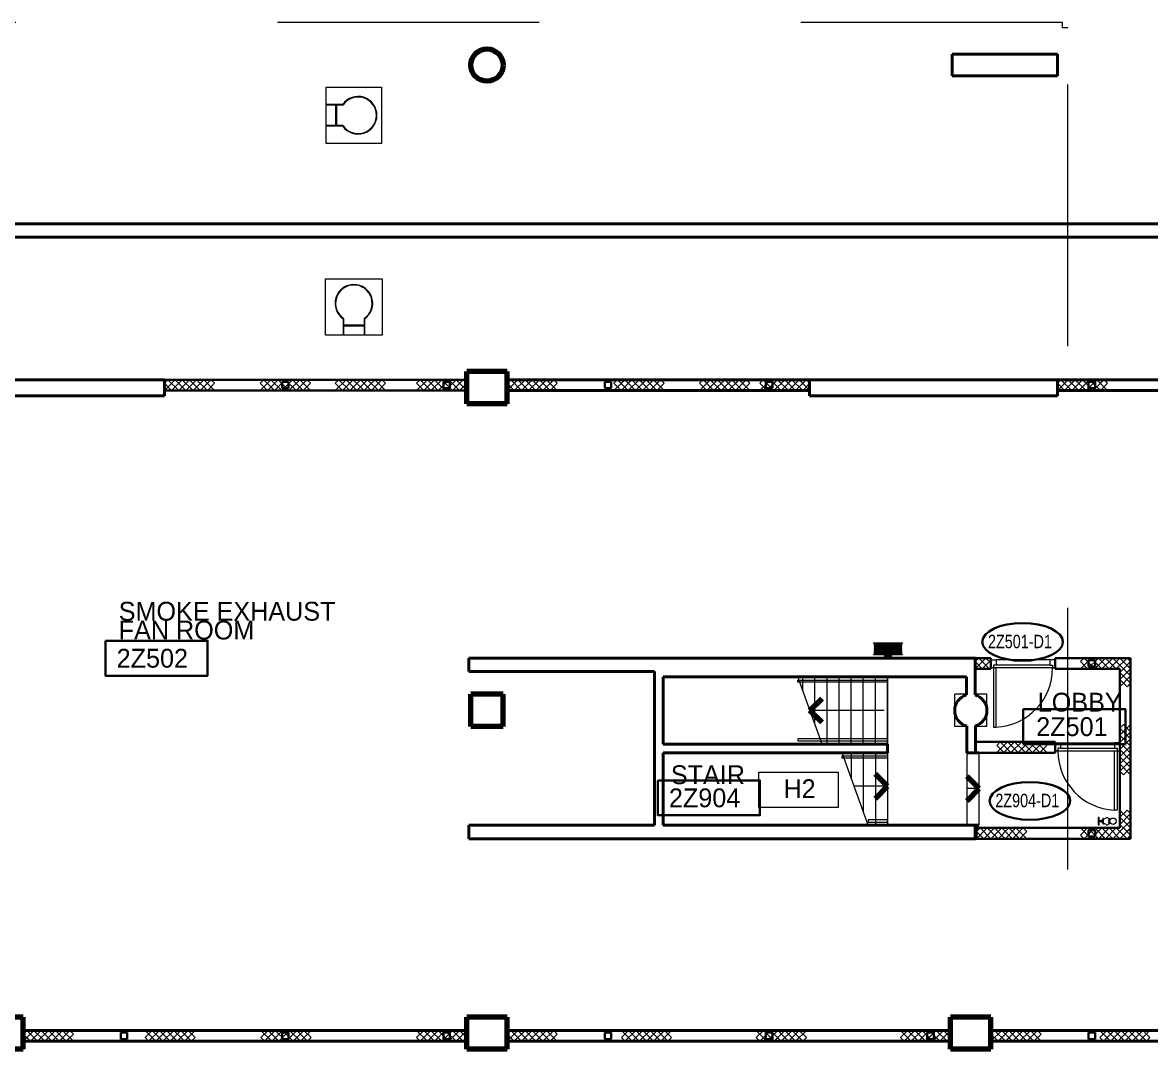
# Model space of a CAD drawing. Header units: metres. Extents: x 1807 to 3745, y 842 to 1968.
# Drawn here: x 3231.36 to 3252.34, y 1415.36 to 1434.79 of the extents above; entities that cross this region are included whole.
import ezdxf
from ezdxf.enums import TextEntityAlignment as Align

# ---------------------------------------------------------------- set-up
doc = ezdxf.new("R2010")
doc.units = ezdxf.units.M
doc.header["$MEASUREMENT"] = 0
doc.linetypes.add('DGN1', pattern=[7.299439, 0, -7.299439])
doc.linetypes.add('DGN2', pattern=[9.732586, 4.866293, -4.866293])
doc.layers.get('0').update_dxf_attribs({"lineweight": 0})
for name, color, linetype, lineweight in [('Level 1', 7, 'Continuous', 0), ('Level 31', 7, 'Continuous', 0), ('Level 33', 7, 'Continuous', 0), ('Primary Door', 7, 'Continuous', 0), ('TRIRIGA DOOR BOX', 7, 'Continuous', 0)]:
    doc.layers.add(name, color=color, linetype=linetype, lineweight=lineweight)
doc.styles.add('Style-CHAR_FAST_FONT', font='CHAR_FAST_FONT.shx', dxfattribs={"height": 0.2})

# ---------------------------------------------------------------- blocks, each defined once
blk = doc.blocks.new('AnonymusCell_148')
at = {"layer": 'Primary Door', "color": 7, "linetype": 'Continuous', "lineweight": 30}
blk.add_ellipse((0, 0), major_axis=(0.75, 0), ratio=0.466667, dxfattribs=at)
at = {"layer": 'Primary Door', "color": 7, "linetype": 'Continuous', "lineweight": 30, "style": 'Style-CHAR_FAST_FONT', "width": 0.799986}
blk.add_text('2Z501-D1', height=0.25, dxfattribs=at).set_placement((-0.643, 0.133), align=Align.TOP_LEFT)
blk = doc.blocks.new('AnonymusCell_150')
at = {"layer": 'Primary Door', "color": 7, "linetype": 'Continuous', "lineweight": 30}
blk.add_ellipse((0, 0), major_axis=(0.75, 0), ratio=0.466667, dxfattribs=at)
at = {"layer": 'Primary Door', "color": 7, "linetype": 'Continuous', "lineweight": 30, "style": 'Style-CHAR_FAST_FONT', "width": 0.799986}
blk.add_text('2Z904-D1', height=0.25, dxfattribs=at).set_placement((-0.643, 0.133), align=Align.TOP_LEFT)
blk = doc.blocks.new('RFNUM4_26')
at = {"layer": 'Level 33', "color": 7, "linetype": 'Continuous', "lineweight": 13, "extrusion": (0, 0, -1)}
blk.add_lwpolyline([(0.00305, -0.00207), (-0.0068, -0.00207), (-0.0068, 0.00235), (0.00305, 0.00235)], close=True, dxfattribs=at)
at = {"layer": 'Level 33', "color": 7, "linetype": 'Continuous', "lineweight": 13, "extrusion": (0, 0, -1), "style": 'Style-CHAR_FAST_FONT'}
blk.add_text('H2', height=0.002333, rotation=180, dxfattribs=at).set_placement((-0.00002, 0), align=Align.MIDDLE_LEFT)

msp = doc.modelspace()

# ---------------------------------------------------------------- linework, layer by layer
at = {"layer": 'Level 1', "color": 7, "linetype": 'DGN2', "lineweight": 0}
for p, q in [((3250.705, 1434.79), (3094.195, 1434.79)), ((3250.705, 1434.69), (3250.705, 1434.79)), ((3250.805, 1434.69), (3250.705, 1434.69)), ((3250.805, 1409.31), (3250.805, 1434.69)), ((3237.009, 1432.541), (3237.009, 1433.591)), ((3237.009, 1433.591), (3238.041, 1433.591)), ((3238.041, 1433.591), (3238.041, 1432.541)), ((3238.041, 1432.541), (3237.009, 1432.541)), ((3237, 1430.025), (3238.05, 1430.025)), ((3237, 1428.975), (3237, 1430.025)), ((3238.05, 1430.025), (3238.05, 1428.975)), ((3238.05, 1428.975), (3237, 1428.975)), ((3248.7, 1421.7), (3248.7, 1422.3)), ((3248.92, 1422.3), (3248.7, 1422.3)), ((3249.3, 1422.3), (3249.08, 1422.3)), ((3249.3, 1421.7), (3249.3, 1422.3)), ((3248.92, 1421.7), (3248.7, 1421.7)), ((3249.3, 1421.7), (3249.08, 1421.7))]:
    msp.add_line(p, q, dxfattribs=at)
at = {"layer": 'Level 1', "color": 7, "linetype": 'Continuous', "lineweight": 40}
for p, q in [((3248.65, 1434.2), (3248.65, 1433.8)), ((3250.61, 1434.2), (3248.65, 1434.2)), ((3250.61, 1433.8), (3250.61, 1434.2)), ((3250.61, 1433.8), (3248.65, 1433.8)), ((3242.5, 1431.05), (3122.5, 1431.05)), ((3254.838, 1431.05), (3168.65, 1431.05)), ((3255.012, 1430.8), (3122.5, 1430.8)), ((3234, 1428.15), (3229.39, 1428.15)), ((3234, 1427.85), (3234, 1428.15)), ((3240.375, 1427.95), (3240.375, 1428.15)), ((3240.375, 1428.15), (3246, 1428.15)), ((3246, 1427.85), (3246, 1428.15)), ((3246, 1428.15), (3250.61, 1428.15)), ((3246, 1427.95), (3246, 1428.15)), ((3250.61, 1427.85), (3250.61, 1428.15)), ((3250.61, 1428.15), (3250.61, 1427.95)), ((3257.61, 1428.15), (3250.61, 1428.15)), ((3229.39, 1427.85), (3234, 1427.85)), ((3240.375, 1427.95), (3246, 1427.95)), ((3250.61, 1427.85), (3246, 1427.85)), ((3257.61, 1427.95), (3250.61, 1427.95)), ((3243.115, 1422.975), (3239.662, 1422.975)), ((3239.662, 1422.975), (3239.662, 1422.725)), ((3243.115, 1422.975), (3249.085, 1422.975)), ((3249.08, 1422.289), (3249.08, 1422.975)), ((3239.662, 1422.725), (3243.115, 1422.725)), ((3243.115, 1419.865), (3243.115, 1422.725)), ((3243.275, 1421.375), (3243.275, 1422.625)), ((3243.275, 1422.625), (3248.92, 1422.625)), ((3248.92, 1422.289), (3248.92, 1422.625)), ((3248.925, 1421.215), (3248.925, 1421.711)), ((3249.085, 1421.215), (3249.085, 1421.711)), ((3243.275, 1421.375), (3247.45, 1421.375)), ((3247.45, 1421.215), (3247.45, 1421.375)), ((3243.275, 1419.865), (3243.275, 1421.215)), ((3247.45, 1421.215), (3243.275, 1421.215)), ((3248.925, 1421.215), (3249.15, 1421.215)), ((3243.115, 1419.865), (3239.662, 1419.865)), ((3239.662, 1419.865), (3239.662, 1419.615)), ((3243.275, 1419.865), (3249.15, 1419.865)), ((3239.662, 1419.615), (3243.115, 1419.615)), ((3243.115, 1419.615), (3249.085, 1419.615)), ((3231.375, 1415.85), (3231.375, 1416.05)), ((3231.375, 1416.05), (3239.625, 1416.05)), ((3239.625, 1415.85), (3239.625, 1416.05)), ((3240.375, 1415.85), (3240.375, 1416.05)), ((3240.375, 1416.05), (3248.625, 1416.05)), ((3248.625, 1415.85), (3248.625, 1416.05)), ((3249.375, 1415.85), (3249.375, 1416.05)), ((3249.375, 1416.05), (3257.61, 1416.05)), ((3231.375, 1415.85), (3239.625, 1415.85)), ((3240.375, 1415.85), (3248.625, 1415.85)), ((3249.375, 1415.85), (3257.61, 1415.85))]:
    msp.add_line(p, q, dxfattribs=at)
at = {"layer": 'Level 1', "color": 7, "linetype": 'Continuous', "lineweight": 0}
for p, q in [((3237.317, 1433.266), (3237.009, 1433.266)), ((3237.009, 1433.256), (3237.009, 1433.266)), ((3237.322, 1433.256), (3237.009, 1433.256)), ((3237.209, 1433.266), (3237.179, 1433.266)), ((3237.179, 1433.266), (3237.179, 1433.256)), ((3237.179, 1433.256), (3237.209, 1433.256)), ((3237.184, 1433.256), (3237.184, 1432.876)), ((3237.204, 1433.256), (3237.204, 1432.876)), ((3237.209, 1433.256), (3237.209, 1433.266)), ((3237.322, 1432.876), (3237.009, 1432.876)), ((3237.009, 1432.866), (3237.009, 1432.876)), ((3237.317, 1432.866), (3237.009, 1432.866)), ((3237.179, 1432.866), (3237.179, 1432.876)), ((3237.179, 1432.876), (3237.209, 1432.876)), ((3237.209, 1432.866), (3237.179, 1432.866)), ((3237.209, 1432.876), (3237.209, 1432.866)), ((3237.325, 1429.283), (3237.325, 1428.975)), ((3237.335, 1429.288), (3237.335, 1428.975)), ((3237.715, 1429.288), (3237.715, 1428.975)), ((3237.725, 1429.283), (3237.725, 1428.975)), ((3237.335, 1429.175), (3237.325, 1429.175)), ((3237.325, 1429.175), (3237.325, 1429.145)), ((3237.325, 1429.145), (3237.335, 1429.145)), ((3237.335, 1429.145), (3237.335, 1429.175)), ((3237.335, 1429.17), (3237.715, 1429.17)), ((3237.335, 1429.15), (3237.715, 1429.15)), ((3237.715, 1429.175), (3237.725, 1429.175)), ((3237.715, 1429.145), (3237.715, 1429.175)), ((3237.725, 1429.145), (3237.715, 1429.145)), ((3237.725, 1429.175), (3237.725, 1429.145)), ((3237.335, 1428.975), (3237.325, 1428.975)), ((3237.725, 1428.975), (3237.715, 1428.975)), ((3222.375, 1428.15), (3239.625, 1428.15)), ((3234, 1427.95), (3234.2, 1428.15)), ((3234.067, 1428.15), (3234, 1428.083)), ((3234, 1428.083), (3234.133, 1427.95)), ((3234.267, 1427.95), (3234.067, 1428.15)), ((3234.133, 1427.95), (3234.333, 1428.15)), ((3234.2, 1428.15), (3234.4, 1427.95)), ((3234.467, 1428.15), (3234.267, 1427.95)), ((3234.333, 1428.15), (3234.533, 1427.95)), ((3234.4, 1427.95), (3234.6, 1428.15)), ((3234.667, 1427.95), (3234.467, 1428.15)), ((3234.533, 1427.95), (3234.733, 1428.15)), ((3234.6, 1428.15), (3234.8, 1427.95)), ((3234.867, 1428.15), (3234.667, 1427.95)), ((3234.733, 1428.15), (3234.933, 1427.95)), ((3234.8, 1427.95), (3234.933, 1428.083)), ((3234.933, 1428.083), (3234.867, 1428.15)), ((3235.783, 1427.95), (3235.983, 1428.15)), ((3235.85, 1428.15), (3235.783, 1428.083)), ((3235.783, 1428.083), (3235.917, 1427.95)), ((3236.05, 1427.95), (3235.85, 1428.15)), ((3235.917, 1427.95), (3236.117, 1428.15)), ((3235.983, 1428.15), (3236.183, 1427.95)), ((3236.25, 1428.15), (3236.05, 1427.95)), ((3236.117, 1428.15), (3236.317, 1427.95)), ((3236.183, 1427.95), (3236.383, 1428.15)), ((3236.45, 1427.95), (3236.25, 1428.15)), ((3236.317, 1427.95), (3236.517, 1428.15)), ((3236.383, 1428.15), (3236.583, 1427.95)), ((3236.65, 1428.15), (3236.45, 1427.95)), ((3236.517, 1428.15), (3236.717, 1427.95)), ((3236.583, 1427.95), (3236.717, 1428.083)), ((3236.717, 1428.083), (3236.65, 1428.15)), ((3237.18, 1427.95), (3237.38, 1428.15)), ((3237.247, 1428.15), (3237.18, 1428.083)), ((3237.18, 1428.083), (3237.314, 1427.95)), ((3237.447, 1427.95), (3237.247, 1428.15)), ((3237.314, 1427.95), (3237.514, 1428.15)), ((3237.38, 1428.15), (3237.58, 1427.95)), ((3237.647, 1428.15), (3237.447, 1427.95)), ((3237.514, 1428.15), (3237.714, 1427.95)), ((3237.58, 1427.95), (3237.78, 1428.15)), ((3237.847, 1427.95), (3237.647, 1428.15)), ((3237.714, 1427.95), (3237.914, 1428.15)), ((3237.78, 1428.15), (3237.98, 1427.95)), ((3238.047, 1428.15), (3237.847, 1427.95)), ((3237.914, 1428.15), (3238.114, 1427.95)), ((3237.98, 1427.95), (3238.114, 1428.083)), ((3238.114, 1428.083), (3238.047, 1428.15)), ((3238.692, 1427.95), (3238.892, 1428.15)), ((3238.758, 1428.15), (3238.692, 1428.083)), ((3238.692, 1428.083), (3238.825, 1427.95)), ((3238.958, 1427.95), (3238.758, 1428.15)), ((3238.825, 1427.95), (3239.025, 1428.15)), ((3238.892, 1428.15), (3239.092, 1427.95)), ((3239.158, 1428.15), (3238.958, 1427.95)), ((3239.025, 1428.15), (3239.225, 1427.95)), ((3239.092, 1427.95), (3239.292, 1428.15)), ((3239.358, 1427.95), (3239.158, 1428.15)), ((3239.225, 1427.95), (3239.425, 1428.15)), ((3239.292, 1428.15), (3239.492, 1427.95)), ((3239.558, 1428.15), (3239.358, 1427.95)), ((3239.425, 1428.15), (3239.625, 1427.95)), ((3239.492, 1427.95), (3239.625, 1428.083)), ((3239.625, 1428.083), (3239.558, 1428.15)), ((3240.375, 1428.15), (3257.61, 1428.15)), ((3240.375, 1427.95), (3240.575, 1428.15)), ((3240.442, 1428.15), (3240.375, 1428.083)), ((3240.375, 1428.083), (3240.508, 1427.95)), ((3240.642, 1427.95), (3240.442, 1428.15)), ((3240.508, 1427.95), (3240.708, 1428.15)), ((3240.575, 1428.15), (3240.775, 1427.95)), ((3240.842, 1428.15), (3240.642, 1427.95)), ((3240.708, 1428.15), (3240.908, 1427.95)), ((3240.775, 1427.95), (3240.975, 1428.15)), ((3241.042, 1427.95), (3240.842, 1428.15)), ((3240.908, 1427.95), (3241.108, 1428.15)), ((3240.975, 1428.15), (3241.175, 1427.95)), ((3241.242, 1428.15), (3241.042, 1427.95)), ((3241.108, 1428.15), (3241.308, 1427.95)), ((3241.175, 1427.95), (3241.308, 1428.083)), ((3241.308, 1428.083), (3241.242, 1428.15)), ((3242.363, 1427.95), (3242.563, 1428.15)), ((3242.429, 1428.15), (3242.363, 1428.083)), ((3242.363, 1428.083), (3242.496, 1427.95)), ((3242.629, 1427.95), (3242.429, 1428.15)), ((3242.496, 1427.95), (3242.696, 1428.15)), ((3242.563, 1428.15), (3242.763, 1427.95)), ((3242.829, 1428.15), (3242.629, 1427.95)), ((3242.696, 1428.15), (3242.896, 1427.95)), ((3242.763, 1427.95), (3242.963, 1428.15)), ((3243.029, 1427.95), (3242.829, 1428.15)), ((3242.896, 1427.95), (3243.096, 1428.15)), ((3242.963, 1428.15), (3243.163, 1427.95)), ((3243.229, 1428.15), (3243.029, 1427.95)), ((3243.096, 1428.15), (3243.296, 1427.95)), ((3243.163, 1427.95), (3243.296, 1428.083)), ((3243.296, 1428.083), (3243.229, 1428.15)), ((3243.955, 1427.95), (3244.155, 1428.15)), ((3244.022, 1428.15), (3243.955, 1428.083)), ((3243.955, 1428.083), (3244.089, 1427.95)), ((3244.222, 1427.95), (3244.022, 1428.15)), ((3244.089, 1427.95), (3244.289, 1428.15)), ((3244.155, 1428.15), (3244.355, 1427.95)), ((3244.422, 1428.15), (3244.222, 1427.95)), ((3244.289, 1428.15), (3244.489, 1427.95)), ((3244.355, 1427.95), (3244.555, 1428.15)), ((3244.622, 1427.95), (3244.422, 1428.15)), ((3244.489, 1427.95), (3244.689, 1428.15)), ((3244.555, 1428.15), (3244.755, 1427.95)), ((3244.822, 1428.15), (3244.622, 1427.95)), ((3244.689, 1428.15), (3244.889, 1427.95)), ((3244.755, 1427.95), (3244.889, 1428.083)), ((3244.889, 1428.083), (3244.822, 1428.15)), ((3245.073, 1427.95), (3245.273, 1428.15)), ((3245.139, 1428.15), (3245.073, 1428.083)), ((3245.073, 1428.083), (3245.206, 1427.95)), ((3245.339, 1427.95), (3245.139, 1428.15)), ((3245.206, 1427.95), (3245.406, 1428.15)), ((3245.273, 1428.15), (3245.473, 1427.95)), ((3245.539, 1428.15), (3245.339, 1427.95)), ((3245.406, 1428.15), (3245.606, 1427.95)), ((3245.473, 1427.95), (3245.673, 1428.15)), ((3245.739, 1427.95), (3245.539, 1428.15)), ((3245.606, 1427.95), (3245.806, 1428.15)), ((3245.673, 1428.15), (3245.873, 1427.95)), ((3245.939, 1428.15), (3245.739, 1427.95)), ((3245.806, 1428.15), (3246.006, 1427.95)), ((3245.873, 1427.95), (3246.006, 1428.083)), ((3246.006, 1428.083), (3245.939, 1428.15)), ((3250.61, 1427.95), (3250.81, 1428.15)), ((3250.677, 1428.15), (3250.61, 1428.083)), ((3250.61, 1428.083), (3250.743, 1427.95)), ((3250.877, 1427.95), (3250.677, 1428.15)), ((3250.743, 1427.95), (3250.943, 1428.15)), ((3250.81, 1428.15), (3251.01, 1427.95)), ((3251.077, 1428.15), (3250.877, 1427.95)), ((3250.943, 1428.15), (3251.143, 1427.95)), ((3251.01, 1427.95), (3251.21, 1428.15)), ((3251.277, 1427.95), (3251.077, 1428.15)), ((3251.143, 1427.95), (3251.343, 1428.15)), ((3251.21, 1428.15), (3251.41, 1427.95)), ((3251.477, 1428.15), (3251.277, 1427.95)), ((3251.343, 1428.15), (3251.543, 1427.95)), ((3251.41, 1427.95), (3251.543, 1428.083)), ((3251.543, 1428.083), (3251.477, 1428.15)), ((3247.214, 1423.238), (3247.704, 1423.238)), ((3247.214, 1423.22), (3247.704, 1423.22)), ((3247.214, 1423.201), (3247.704, 1423.201)), ((3247.214, 1423.183), (3247.704, 1423.183)), ((3247.214, 1423.164), (3247.704, 1423.164)), ((3247.214, 1423.146), (3247.704, 1423.146)), ((3247.214, 1423.109), (3247.704, 1423.109)), ((3247.214, 1423.09), (3247.704, 1423.09)), ((3247.214, 1423.072), (3247.704, 1423.072)), ((3247.214, 1423.053), (3247.704, 1423.053)), ((3247.217, 1423.127), (3247.704, 1423.127)), ((3247.217, 1423.127), (3247.704, 1423.127)), ((3249.08, 1422.908), (3249.147, 1422.975)), ((3249.28, 1422.975), (3249.08, 1422.775)), ((3249.147, 1422.975), (3249.347, 1422.775)), ((3249.37, 1422.885), (3249.28, 1422.975)), ((3251.039, 1422.908), (3251.106, 1422.975)), ((3251.239, 1422.975), (3251.039, 1422.775)), ((3251.106, 1422.975), (3251.306, 1422.775)), ((3251.372, 1422.975), (3251.172, 1422.775)), ((3251.439, 1422.775), (3251.239, 1422.975)), ((3251.306, 1422.775), (3251.506, 1422.975)), ((3251.572, 1422.775), (3251.372, 1422.975)), ((3251.639, 1422.975), (3251.439, 1422.775)), ((3251.506, 1422.975), (3251.706, 1422.775)), ((3251.772, 1422.975), (3251.572, 1422.775)), ((3251.839, 1422.775), (3251.639, 1422.975)), ((3251.706, 1422.775), (3251.906, 1422.975)), ((3251.972, 1422.775), (3251.772, 1422.975)), ((3251.906, 1422.975), (3251.972, 1422.908)), ((3249.213, 1422.775), (3249.08, 1422.908)), ((3249.37, 1422.932), (3249.213, 1422.775)), ((3249.37, 1422.79), (3249.37, 1422.94)), ((3249.37, 1422.94), (3249.47, 1422.94)), ((3249.37, 1422.79), (3249.37, 1422.94)), ((3249.37, 1422.94), (3249.47, 1422.94)), ((3249.42, 1422.79), (3249.37, 1422.79)), ((3249.42, 1422.79), (3249.37, 1422.79)), ((3249.47, 1422.84), (3249.42, 1422.84)), ((3249.42, 1422.84), (3249.42, 1422.79)), ((3249.47, 1422.84), (3249.42, 1422.84)), ((3249.42, 1422.84), (3249.42, 1422.79)), ((3250.57, 1422.79), (3249.42, 1422.79)), ((3249.42, 1422.79), (3249.42, 1421.69)), ((3249.47, 1422.79), (3249.42, 1422.79)), ((3250.47, 1422.94), (3249.47, 1422.94)), ((3249.47, 1422.94), (3249.47, 1422.84)), ((3249.47, 1422.94), (3249.47, 1422.84)), ((3250.47, 1422.84), (3249.47, 1422.84)), ((3249.47, 1421.69), (3249.47, 1422.79)), ((3250.57, 1422.94), (3250.47, 1422.94)), ((3250.47, 1422.94), (3250.47, 1422.84)), ((3250.57, 1422.94), (3250.47, 1422.94)), ((3250.47, 1422.94), (3250.47, 1422.84)), ((3250.47, 1422.84), (3250.52, 1422.84)), ((3250.47, 1422.84), (3250.52, 1422.84)), ((3250.52, 1422.84), (3250.52, 1422.79)), ((3250.52, 1422.84), (3250.52, 1422.79)), ((3250.52, 1422.79), (3250.57, 1422.79)), ((3250.52, 1422.79), (3250.57, 1422.79)), ((3250.57, 1422.79), (3250.57, 1422.94)), ((3250.57, 1422.79), (3250.57, 1422.94)), ((3251.172, 1422.775), (3251.039, 1422.908)), ((3251.772, 1422.708), (3251.906, 1422.842)), ((3251.972, 1422.642), (3251.772, 1422.842)), ((3251.972, 1422.775), (3251.772, 1422.575)), ((3251.972, 1422.908), (3251.839, 1422.775)), ((3251.906, 1422.842), (3251.972, 1422.775)), ((3246.232, 1421.375), (3245.782, 1422.625)), ((3245.782, 1422.525), (3245.782, 1422.565)), ((3245.782, 1422.565), (3247.45, 1422.565)), ((3245.875, 1422.368), (3245.875, 1422.625)), ((3246.1, 1421.743), (3246.1, 1422.625)), ((3246.325, 1421.375), (3246.325, 1422.625)), ((3246.55, 1421.375), (3246.55, 1422.625)), ((3246.775, 1421.375), (3246.775, 1422.625)), ((3247, 1421.375), (3247, 1422.625)), ((3247.225, 1421.375), (3247.225, 1422.625)), ((3247.45, 1421.375), (3247.45, 1422.625)), ((3247.45, 1422.565), (3247.45, 1422.525)), ((3251.972, 1422.508), (3251.772, 1422.708)), ((3251.772, 1422.442), (3251.972, 1422.642)), ((3251.772, 1422.575), (3251.906, 1422.442)), ((3247.45, 1422.525), (3245.782, 1422.525)), ((3251.906, 1422.442), (3251.972, 1422.508)), ((3247.388, 1422), (3246.007, 1422)), ((3251.97, 1421.739), (3251.77, 1421.539)), ((3251.77, 1421.672), (3251.837, 1421.739)), ((3251.837, 1421.739), (3251.97, 1421.605)), ((3249.42, 1421.69), (3249.47, 1421.69)), ((3251.97, 1421.472), (3251.77, 1421.672)), ((3251.97, 1421.605), (3251.77, 1421.405)), ((3251.77, 1421.539), (3251.97, 1421.339)), ((3247.45, 1421.475), (3245.782, 1421.475)), ((3245.782, 1421.475), (3245.782, 1421.435)), ((3245.782, 1421.435), (3247.45, 1421.435)), ((3247.45, 1421.435), (3247.45, 1421.475)), ((3247.45, 1421.215), (3247.45, 1421.375)), ((3249.481, 1421.349), (3249.547, 1421.416)), ((3249.681, 1421.416), (3249.481, 1421.216)), ((3249.614, 1421.216), (3249.481, 1421.349)), ((3249.547, 1421.416), (3249.747, 1421.216)), ((3249.814, 1421.416), (3249.614, 1421.216)), ((3249.881, 1421.216), (3249.681, 1421.416)), ((3249.747, 1421.216), (3249.947, 1421.416)), ((3250.014, 1421.216), (3249.814, 1421.416)), ((3250.081, 1421.416), (3249.881, 1421.216)), ((3249.947, 1421.416), (3250.147, 1421.216)), ((3250.214, 1421.416), (3250.014, 1421.216)), ((3250.281, 1421.216), (3250.081, 1421.416)), ((3250.147, 1421.216), (3250.347, 1421.416)), ((3250.414, 1421.216), (3250.214, 1421.416)), ((3250.414, 1421.349), (3250.281, 1421.216)), ((3250.347, 1421.416), (3250.414, 1421.349)), ((3250.57, 1421.247), (3250.57, 1421.397)), ((3250.57, 1421.397), (3250.67, 1421.397)), ((3250.57, 1421.397), (3250.67, 1421.397)), ((3250.57, 1421.247), (3250.57, 1421.397)), ((3250.67, 1421.297), (3250.62, 1421.297)), ((3250.62, 1421.297), (3250.62, 1421.247)), ((3250.67, 1421.297), (3250.62, 1421.297)), ((3250.62, 1421.297), (3250.62, 1421.247)), ((3250.67, 1421.397), (3251.67, 1421.397)), ((3250.67, 1421.397), (3250.67, 1421.297)), ((3250.67, 1421.397), (3250.67, 1421.297)), ((3250.67, 1421.297), (3251.67, 1421.297)), ((3251.77, 1421.397), (3251.67, 1421.397)), ((3251.67, 1421.397), (3251.67, 1421.297)), ((3251.67, 1421.397), (3251.67, 1421.297)), ((3251.77, 1421.397), (3251.67, 1421.397)), ((3251.67, 1421.297), (3251.72, 1421.297)), ((3251.67, 1421.297), (3251.72, 1421.297)), ((3251.72, 1421.297), (3251.72, 1421.247)), ((3251.72, 1421.297), (3251.72, 1421.247)), ((3251.77, 1421.272), (3251.97, 1421.472)), ((3251.77, 1421.405), (3251.97, 1421.205)), ((3251.77, 1421.247), (3251.77, 1421.397)), ((3251.77, 1421.247), (3251.77, 1421.397)), ((3251.97, 1421.339), (3251.77, 1421.139)), ((3251.93, 1421.303), (3251.93, 1421.303)), ((3247.091, 1419.865), (3246.605, 1421.215)), ((3246.605, 1421.115), (3246.605, 1421.155)), ((3246.605, 1421.155), (3247.45, 1421.155)), ((3247.45, 1421.115), (3246.605, 1421.115)), ((3246.775, 1421.215), (3246.775, 1420.744)), ((3247, 1421.215), (3247, 1420.119)), ((3247.225, 1421.215), (3247.225, 1419.865)), ((3247.45, 1421.215), (3247.45, 1419.865)), ((3247.45, 1421.155), (3247.45, 1421.115)), ((3248.925, 1421.215), (3248.925, 1419.865)), ((3249.15, 1421.215), (3249.15, 1419.865)), ((3250.57, 1421.247), (3251.72, 1421.247)), ((3250.62, 1421.247), (3250.57, 1421.247)), ((3250.62, 1421.247), (3250.57, 1421.247)), ((3251.67, 1420.147), (3251.67, 1421.247)), ((3251.67, 1421.247), (3251.72, 1421.247)), ((3251.72, 1421.247), (3251.77, 1421.247)), ((3251.72, 1421.247), (3251.72, 1420.147)), ((3251.72, 1421.247), (3251.77, 1421.247)), ((3251.97, 1421.072), (3251.77, 1421.272)), ((3251.97, 1421.205), (3251.77, 1421.005)), ((3251.77, 1421.139), (3251.97, 1420.939)), ((3251.77, 1420.872), (3251.97, 1421.072)), ((3251.77, 1421.005), (3251.97, 1420.805)), ((3251.837, 1420.805), (3251.77, 1420.872)), ((3251.97, 1420.939), (3251.837, 1420.805)), ((3247.45, 1420.59), (3246.83, 1420.59)), ((3249.154, 1420.546), (3248.925, 1420.546)), ((3251.72, 1420.147), (3251.67, 1420.147)), ((3251.772, 1420.015), (3251.906, 1420.148)), ((3251.772, 1420.148), (3251.972, 1419.948)), ((3251.972, 1420.082), (3251.772, 1419.882)), ((3251.906, 1420.148), (3251.972, 1420.082)), ((3247.45, 1419.965), (3247.091, 1419.965)), ((3247.091, 1419.965), (3247.091, 1419.925)), ((3247.091, 1419.925), (3247.45, 1419.925)), ((3247.45, 1419.925), (3247.45, 1419.965)), ((3251.388, 1420.008), (3251.368, 1420.008)), ((3251.368, 1420.008), (3251.368, 1419.873)), ((3251.368, 1419.873), (3251.388, 1419.873)), ((3251.388, 1419.873), (3251.388, 1420.008)), ((3251.423, 1419.948), (3251.388, 1419.948)), ((3251.388, 1419.948), (3251.388, 1419.933)), ((3251.388, 1419.933), (3251.423, 1419.933)), ((3251.423, 1419.948), (3251.423, 1419.952)), ((3251.423, 1419.933), (3251.423, 1419.948)), ((3251.423, 1419.928), (3251.423, 1419.933)), ((3251.443, 1419.951), (3251.455, 1419.951)), ((3251.443, 1419.93), (3251.455, 1419.93)), ((3251.443, 1419.918), (3251.455, 1419.918)), ((3251.455, 1419.963), (3251.446, 1419.963)), ((3251.465, 1419.988), (3251.455, 1419.988)), ((3251.455, 1419.988), (3251.455, 1419.893)), ((3251.455, 1419.918), (3251.455, 1419.963)), ((3251.455, 1419.893), (3251.465, 1419.893)), ((3251.465, 1419.893), (3251.465, 1419.988)), ((3251.565, 1419.988), (3251.58, 1419.988)), ((3251.565, 1419.959), (3251.58, 1419.959)), ((3251.565, 1419.922), (3251.58, 1419.922)), ((3251.58, 1419.893), (3251.565, 1419.893)), ((3251.58, 1419.894), (3251.58, 1419.893)), ((3251.582, 1419.979), (3251.599, 1419.979)), ((3251.599, 1419.902), (3251.582, 1419.902)), ((3251.972, 1419.815), (3251.772, 1420.015)), ((3251.972, 1419.948), (3251.772, 1419.748)), ((3251.772, 1419.882), (3251.906, 1419.748)), ((3249.107, 1419.748), (3249.174, 1419.815)), ((3249.307, 1419.815), (3249.107, 1419.615)), ((3249.24, 1419.615), (3249.107, 1419.748)), ((3249.174, 1419.815), (3249.374, 1419.615)), ((3249.44, 1419.815), (3249.24, 1419.615)), ((3249.507, 1419.615), (3249.307, 1419.815)), ((3249.374, 1419.615), (3249.574, 1419.815)), ((3249.64, 1419.615), (3249.44, 1419.815)), ((3249.707, 1419.815), (3249.507, 1419.615)), ((3249.574, 1419.815), (3249.774, 1419.615)), ((3249.84, 1419.815), (3249.64, 1419.615)), ((3249.907, 1419.615), (3249.707, 1419.815)), ((3249.774, 1419.615), (3249.974, 1419.815)), ((3250.04, 1419.615), (3249.84, 1419.815)), ((3250.04, 1419.748), (3249.907, 1419.615)), ((3249.974, 1419.815), (3250.04, 1419.748)), ((3251.172, 1419.815), (3251.039, 1419.682)), ((3251.239, 1419.615), (3251.039, 1419.815)), ((3251.039, 1419.682), (3251.106, 1419.615)), ((3251.106, 1419.615), (3251.306, 1419.815)), ((3251.372, 1419.615), (3251.172, 1419.815)), ((3251.439, 1419.815), (3251.239, 1419.615)), ((3251.306, 1419.815), (3251.506, 1419.615)), ((3251.572, 1419.815), (3251.372, 1419.615)), ((3251.639, 1419.615), (3251.439, 1419.815)), ((3251.506, 1419.615), (3251.706, 1419.815)), ((3251.772, 1419.615), (3251.572, 1419.815)), ((3251.839, 1419.815), (3251.639, 1419.615)), ((3251.706, 1419.815), (3251.906, 1419.615)), ((3251.972, 1419.815), (3251.772, 1419.615)), ((3251.972, 1419.682), (3251.839, 1419.815)), ((3251.906, 1419.748), (3251.972, 1419.815)), ((3251.906, 1419.615), (3251.972, 1419.682)), ((3231.375, 1415.85), (3231.575, 1416.05)), ((3231.442, 1416.05), (3231.375, 1415.983)), ((3231.642, 1415.85), (3231.442, 1416.05)), ((3231.508, 1415.85), (3231.708, 1416.05)), ((3231.575, 1416.05), (3231.775, 1415.85)), ((3231.842, 1416.05), (3231.642, 1415.85)), ((3231.708, 1416.05), (3231.908, 1415.85)), ((3231.775, 1415.85), (3231.975, 1416.05)), ((3232.042, 1415.85), (3231.842, 1416.05)), ((3231.908, 1415.85), (3232.108, 1416.05)), ((3231.975, 1416.05), (3232.175, 1415.85)), ((3232.242, 1416.05), (3232.042, 1415.85)), ((3232.108, 1416.05), (3232.308, 1415.85)), ((3232.308, 1415.983), (3232.242, 1416.05)), ((3233.774, 1416.05), (3233.641, 1415.917)), ((3233.841, 1415.85), (3233.641, 1416.05)), ((3233.707, 1415.85), (3233.907, 1416.05)), ((3233.974, 1415.85), (3233.774, 1416.05)), ((3234.041, 1416.05), (3233.841, 1415.85)), ((3233.907, 1416.05), (3234.107, 1415.85)), ((3234.174, 1416.05), (3233.974, 1415.85)), ((3234.241, 1415.85), (3234.041, 1416.05)), ((3234.107, 1415.85), (3234.307, 1416.05)), ((3234.374, 1415.85), (3234.174, 1416.05)), ((3234.441, 1416.05), (3234.241, 1415.85)), ((3234.307, 1416.05), (3234.507, 1415.85)), ((3234.574, 1416.05), (3234.374, 1415.85)), ((3234.574, 1415.917), (3234.441, 1416.05)), ((3235.93, 1416.05), (3235.797, 1415.917)), ((3235.997, 1415.85), (3235.797, 1416.05)), ((3235.863, 1415.85), (3236.063, 1416.05)), ((3236.13, 1415.85), (3235.93, 1416.05)), ((3236.197, 1416.05), (3235.997, 1415.85)), ((3236.063, 1416.05), (3236.263, 1415.85)), ((3236.33, 1416.05), (3236.13, 1415.85)), ((3236.397, 1415.85), (3236.197, 1416.05)), ((3236.263, 1415.85), (3236.463, 1416.05)), ((3236.53, 1415.85), (3236.33, 1416.05)), ((3236.597, 1416.05), (3236.397, 1415.85)), ((3236.463, 1416.05), (3236.663, 1415.85)), ((3236.73, 1416.05), (3236.53, 1415.85)), ((3236.73, 1415.917), (3236.597, 1416.05)), ((3238.825, 1416.05), (3238.692, 1415.917)), ((3238.892, 1415.85), (3238.692, 1416.05)), ((3238.758, 1415.85), (3238.958, 1416.05)), ((3239.025, 1415.85), (3238.825, 1416.05)), ((3239.092, 1416.05), (3238.892, 1415.85)), ((3238.958, 1416.05), (3239.158, 1415.85)), ((3239.225, 1416.05), (3239.025, 1415.85)), ((3239.292, 1415.85), (3239.092, 1416.05)), ((3239.158, 1415.85), (3239.358, 1416.05)), ((3239.425, 1415.85), (3239.225, 1416.05)), ((3239.492, 1416.05), (3239.292, 1415.85)), ((3239.358, 1416.05), (3239.558, 1415.85)), ((3239.625, 1416.05), (3239.425, 1415.85)), ((3239.625, 1415.917), (3239.492, 1416.05)), ((3240.375, 1415.85), (3240.575, 1416.05)), ((3240.442, 1416.05), (3240.375, 1415.983)), ((3240.642, 1415.85), (3240.442, 1416.05)), ((3240.508, 1415.85), (3240.708, 1416.05)), ((3240.575, 1416.05), (3240.775, 1415.85)), ((3240.842, 1416.05), (3240.642, 1415.85)), ((3240.708, 1416.05), (3240.908, 1415.85)), ((3240.775, 1415.85), (3240.975, 1416.05)), ((3241.042, 1415.85), (3240.842, 1416.05)), ((3240.908, 1415.85), (3241.108, 1416.05)), ((3240.975, 1416.05), (3241.175, 1415.85)), ((3241.242, 1416.05), (3241.042, 1415.85)), ((3241.108, 1416.05), (3241.308, 1415.85)), ((3241.308, 1415.983), (3241.242, 1416.05)), ((3242.633, 1416.05), (3242.5, 1415.917)), ((3242.7, 1415.85), (3242.5, 1416.05)), ((3242.567, 1415.85), (3242.767, 1416.05)), ((3242.833, 1415.85), (3242.633, 1416.05)), ((3242.9, 1416.05), (3242.7, 1415.85)), ((3242.767, 1416.05), (3242.967, 1415.85)), ((3243.033, 1416.05), (3242.833, 1415.85)), ((3243.1, 1415.85), (3242.9, 1416.05)), ((3242.967, 1415.85), (3243.167, 1416.05)), ((3243.233, 1415.85), (3243.033, 1416.05)), ((3243.3, 1416.05), (3243.1, 1415.85)), ((3243.167, 1416.05), (3243.367, 1415.85)), ((3243.433, 1416.05), (3243.233, 1415.85)), ((3243.433, 1415.917), (3243.3, 1416.05)), ((3245.142, 1416.05), (3245.009, 1415.917)), ((3245.209, 1415.85), (3245.009, 1416.05)), ((3245.075, 1415.85), (3245.275, 1416.05)), ((3245.342, 1415.85), (3245.142, 1416.05)), ((3245.409, 1416.05), (3245.209, 1415.85)), ((3245.275, 1416.05), (3245.475, 1415.85)), ((3245.542, 1416.05), (3245.342, 1415.85)), ((3245.609, 1415.85), (3245.409, 1416.05)), ((3245.475, 1415.85), (3245.675, 1416.05)), ((3245.742, 1415.85), (3245.542, 1416.05)), ((3245.809, 1416.05), (3245.609, 1415.85)), ((3245.675, 1416.05), (3245.875, 1415.85)), ((3245.942, 1416.05), (3245.742, 1415.85)), ((3245.942, 1415.917), (3245.809, 1416.05)), ((3247.825, 1416.05), (3247.692, 1415.917)), ((3247.892, 1415.85), (3247.692, 1416.05)), ((3247.758, 1415.85), (3247.958, 1416.05)), ((3248.025, 1415.85), (3247.825, 1416.05)), ((3248.092, 1416.05), (3247.892, 1415.85)), ((3247.958, 1416.05), (3248.158, 1415.85)), ((3248.225, 1416.05), (3248.025, 1415.85)), ((3248.292, 1415.85), (3248.092, 1416.05)), ((3248.158, 1415.85), (3248.358, 1416.05)), ((3248.425, 1415.85), (3248.225, 1416.05)), ((3248.492, 1416.05), (3248.292, 1415.85)), ((3248.358, 1416.05), (3248.558, 1415.85)), ((3248.625, 1416.05), (3248.425, 1415.85)), ((3248.625, 1415.917), (3248.492, 1416.05)), ((3249.375, 1415.85), (3249.575, 1416.05)), ((3249.442, 1416.05), (3249.375, 1415.983)), ((3249.642, 1415.85), (3249.442, 1416.05)), ((3249.508, 1415.85), (3249.708, 1416.05)), ((3249.575, 1416.05), (3249.775, 1415.85)), ((3249.842, 1416.05), (3249.642, 1415.85)), ((3249.708, 1416.05), (3249.908, 1415.85)), ((3249.775, 1415.85), (3249.975, 1416.05)), ((3250.042, 1415.85), (3249.842, 1416.05)), ((3249.908, 1415.85), (3250.108, 1416.05)), ((3249.975, 1416.05), (3250.175, 1415.85)), ((3250.242, 1416.05), (3250.042, 1415.85)), ((3250.108, 1416.05), (3250.308, 1415.85)), ((3250.308, 1415.983), (3250.242, 1416.05)), ((3251.532, 1416.05), (3251.398, 1415.917)), ((3251.598, 1415.85), (3251.398, 1416.05)), ((3251.465, 1415.85), (3251.665, 1416.05)), ((3251.732, 1415.85), (3251.532, 1416.05)), ((3251.798, 1416.05), (3251.598, 1415.85)), ((3251.665, 1416.05), (3251.865, 1415.85)), ((3251.932, 1416.05), (3251.732, 1415.85)), ((3251.998, 1415.85), (3251.798, 1416.05)), ((3251.865, 1415.85), (3252.065, 1416.05)), ((3252.132, 1415.85), (3251.932, 1416.05)), ((3252.198, 1416.05), (3251.998, 1415.85)), ((3252.065, 1416.05), (3252.265, 1415.85)), ((3252.332, 1416.05), (3252.132, 1415.85)), ((3252.332, 1415.917), (3252.198, 1416.05)), ((3231.375, 1415.983), (3231.508, 1415.85)), ((3231.375, 1415.85), (3239.625, 1415.85)), ((3232.175, 1415.85), (3232.308, 1415.983)), ((3233.641, 1415.917), (3233.707, 1415.85)), ((3234.507, 1415.85), (3234.574, 1415.917)), ((3235.797, 1415.917), (3235.863, 1415.85)), ((3236.663, 1415.85), (3236.73, 1415.917)), ((3238.692, 1415.917), (3238.758, 1415.85)), ((3239.558, 1415.85), (3239.625, 1415.917)), ((3240.375, 1415.983), (3240.508, 1415.85)), ((3240.375, 1415.85), (3248.625, 1415.85)), ((3241.175, 1415.85), (3241.308, 1415.983)), ((3242.5, 1415.917), (3242.567, 1415.85)), ((3243.367, 1415.85), (3243.433, 1415.917)), ((3245.009, 1415.917), (3245.075, 1415.85)), ((3245.875, 1415.85), (3245.942, 1415.917)), ((3247.692, 1415.917), (3247.758, 1415.85)), ((3248.558, 1415.85), (3248.625, 1415.917)), ((3249.375, 1415.983), (3249.508, 1415.85)), ((3249.375, 1415.85), (3257.65, 1415.85)), ((3250.175, 1415.85), (3250.308, 1415.983)), ((3251.398, 1415.917), (3251.465, 1415.85)), ((3252.265, 1415.85), (3252.332, 1415.917))]:
    msp.add_line(p, q, dxfattribs=at)
at = {"layer": 'Level 1', "color": 7, "linetype": 'Continuous', "lineweight": 70}
for p, q in [((3239.625, 1427.7), (3239.625, 1428.3)), ((3240.375, 1428.3), (3239.625, 1428.3)), ((3240.375, 1427.7), (3240.375, 1428.3)), ((3240.375, 1427.7), (3239.625, 1427.7)), ((3240.3, 1422.3), (3239.7, 1422.3)), ((3239.7, 1421.7), (3239.7, 1422.3)), ((3240.3, 1421.7), (3240.3, 1422.3)), ((3246.007, 1422), (3246.232, 1422.225)), ((3246.232, 1421.775), (3246.007, 1422)), ((3240.3, 1421.7), (3239.7, 1421.7)), ((3247.45, 1420.59), (3247.225, 1420.815)), ((3249.154, 1420.546), (3248.929, 1420.771)), ((3247.225, 1420.365), (3247.45, 1420.59)), ((3248.929, 1420.321), (3249.154, 1420.546)), ((3231.375, 1416.3), (3230.625, 1416.3)), ((3231.375, 1415.7), (3231.375, 1416.3)), ((3239.625, 1415.7), (3239.625, 1416.3)), ((3240.375, 1416.3), (3239.625, 1416.3)), ((3240.375, 1415.7), (3240.375, 1416.3)), ((3248.625, 1415.7), (3248.625, 1416.3)), ((3249.375, 1416.3), (3248.625, 1416.3)), ((3249.375, 1415.7), (3249.375, 1416.3)), ((3231.375, 1415.7), (3230.625, 1415.7)), ((3240.375, 1415.7), (3239.625, 1415.7)), ((3249.375, 1415.7), (3248.625, 1415.7))]:
    msp.add_line(p, q, dxfattribs=at)
at = {"layer": 'Level 1', "color": 7, "linetype": 'Continuous', "lineweight": 30}
for p, q in [((3234, 1427.95), (3234, 1428.15)), ((3234, 1428.15), (3239.625, 1428.15)), ((3236.31, 1428.11), (3236.19, 1428.11)), ((3236.19, 1428.11), (3236.19, 1427.99)), ((3236.31, 1427.99), (3236.31, 1428.11)), ((3239.31, 1428.11), (3239.19, 1428.11)), ((3239.19, 1428.11), (3239.19, 1427.99)), ((3239.31, 1427.99), (3239.31, 1428.11)), ((3239.625, 1427.95), (3239.625, 1428.15)), ((3242.31, 1428.11), (3242.19, 1428.11)), ((3242.19, 1428.11), (3242.19, 1427.99)), ((3242.31, 1427.99), (3242.31, 1428.11)), ((3245.31, 1428.11), (3245.19, 1428.11)), ((3245.19, 1428.11), (3245.19, 1427.99)), ((3245.31, 1427.99), (3245.31, 1428.11)), ((3251.31, 1428.11), (3251.19, 1428.11)), ((3251.19, 1428.11), (3251.19, 1427.99)), ((3251.31, 1427.99), (3251.31, 1428.11)), ((3234, 1427.95), (3239.625, 1427.95)), ((3236.19, 1427.99), (3236.31, 1427.99)), ((3239.19, 1427.99), (3239.31, 1427.99)), ((3242.19, 1427.99), (3242.31, 1427.99)), ((3245.19, 1427.99), (3245.31, 1427.99)), ((3251.19, 1427.99), (3251.31, 1427.99)), ((3247.409, 1423.029), (3247.511, 1423.029)), ((3247.409, 1422.999), (3247.409, 1423.029)), ((3247.511, 1422.999), (3247.409, 1422.999)), ((3247.511, 1423.029), (3247.511, 1422.999)), ((3249.37, 1422.975), (3249.08, 1422.975)), ((3249.08, 1422.975), (3249.08, 1422.775)), ((3249.37, 1422.775), (3249.37, 1422.975)), ((3250.57, 1422.975), (3250.57, 1422.775)), ((3250.57, 1422.975), (3251.97, 1422.975)), ((3251.97, 1422.975), (3251.97, 1419.615)), ((3249.08, 1422.775), (3249.37, 1422.775)), ((3250.57, 1422.775), (3251.77, 1422.775)), ((3251.31, 1422.936), (3251.19, 1422.936)), ((3251.19, 1422.936), (3251.19, 1422.816)), ((3251.19, 1422.816), (3251.31, 1422.816)), ((3251.31, 1422.816), (3251.31, 1422.936)), ((3251.77, 1422.775), (3251.77, 1419.815)), ((3250.57, 1421.415), (3249.085, 1421.415)), ((3249.085, 1421.415), (3249.085, 1421.215)), ((3250.57, 1421.215), (3250.57, 1421.415)), ((3249.085, 1421.215), (3250.57, 1421.215)), ((3251.77, 1419.815), (3249.085, 1419.815)), ((3249.085, 1419.815), (3249.085, 1419.615)), ((3249.085, 1419.615), (3251.97, 1419.615)), ((3251.31, 1419.776), (3251.19, 1419.776)), ((3251.19, 1419.776), (3251.19, 1419.656)), ((3251.19, 1419.656), (3251.31, 1419.656)), ((3251.31, 1419.656), (3251.31, 1419.776)), ((3233.31, 1416.01), (3233.19, 1416.01)), ((3233.19, 1416.01), (3233.19, 1415.89)), ((3233.19, 1415.89), (3233.31, 1415.89)), ((3233.31, 1415.89), (3233.31, 1416.01)), ((3236.31, 1416.01), (3236.19, 1416.01)), ((3236.19, 1416.01), (3236.19, 1415.89)), ((3236.19, 1415.89), (3236.31, 1415.89)), ((3236.31, 1415.89), (3236.31, 1416.01)), ((3239.31, 1416.01), (3239.19, 1416.01)), ((3239.19, 1416.01), (3239.19, 1415.89)), ((3239.19, 1415.89), (3239.31, 1415.89)), ((3239.31, 1415.89), (3239.31, 1416.01)), ((3242.31, 1416.01), (3242.19, 1416.01)), ((3242.19, 1416.01), (3242.19, 1415.89)), ((3242.19, 1415.89), (3242.31, 1415.89)), ((3242.31, 1415.89), (3242.31, 1416.01)), ((3245.31, 1416.01), (3245.19, 1416.01)), ((3245.19, 1416.01), (3245.19, 1415.89)), ((3245.19, 1415.89), (3245.31, 1415.89)), ((3245.31, 1415.89), (3245.31, 1416.01)), ((3248.31, 1416.01), (3248.19, 1416.01)), ((3248.19, 1416.01), (3248.19, 1415.89)), ((3248.19, 1415.89), (3248.31, 1415.89)), ((3248.31, 1415.89), (3248.31, 1416.01)), ((3251.31, 1416.01), (3251.19, 1416.01)), ((3251.19, 1416.01), (3251.19, 1415.89)), ((3251.19, 1415.89), (3251.31, 1415.89)), ((3251.31, 1415.89), (3251.31, 1416.01))]:
    msp.add_line(p, q, dxfattribs=at)
at = {"layer": 'Level 1', "color": 7, "linetype": 'Continuous', "lineweight": 13}
for p, q in [((3247.194, 1423.255), (3247.724, 1423.255)), ((3247.194, 1423.24), (3247.194, 1423.255)), ((3247.724, 1423.24), (3247.194, 1423.24)), ((3247.724, 1423.255), (3247.724, 1423.24)), ((3247.194, 1423.049), (3247.724, 1423.049)), ((3247.194, 1423.035), (3247.194, 1423.049)), ((3247.724, 1423.035), (3247.194, 1423.035)), ((3247.724, 1423.049), (3247.724, 1423.035)), ((3247.45, 1422.625), (3247.45, 1421.375)), ((3247.45, 1421.375), (3247.225, 1421.375))]:
    msp.add_line(p, q, dxfattribs=at)
at = {"layer": 'Level 1', "color": 7, "linetype": 'DGN1', "lineweight": 0}
for p, q in [((3247.411, 1423.029), (3247.411, 1423.236)), ((3247.507, 1423.029), (3247.507, 1423.236))]:
    msp.add_line(p, q, dxfattribs=at)
at = {"layer": 'Level 1', "color": 7, "linetype": 'Continuous', "lineweight": 53}
msp.add_line((3249.085, 1419.865), (3249.085, 1419.615), dxfattribs=at)
at = {"layer": 'Level 1', "color": 7, "linetype": 'Continuous', "lineweight": 70}
msp.add_circle((3240, 1434), 0.3, dxfattribs=at)
at = {"layer": 'Level 1', "color": 7, "linetype": 'Continuous', "lineweight": 13}
msp.add_circle((3251.645, 1419.94), 0.06, dxfattribs=at)
at = {"layer": 'Level 1', "color": 7, "linetype": 'Continuous', "lineweight": 0}
for centre, radius, start, end in [((3237.604, 1433.066), 0.35, 214.8497, 145.1501), ((3237.604, 1433.066), 0.34, 213.9745, 146.0255), ((3237.525, 1429.57), 0.35, 304.8497, 235.1501), ((3237.525, 1429.57), 0.34, 303.9745, 236.0255), ((3249.42, 1422.79), 1.1, 272.6026, 0), ((3251.72, 1421.247), 1.1, 180, 267.3974), ((3251.423, 1419.972), 0.0205, 269.2613, 320.134), ((3251.423, 1419.908), 0.0205, 39.866, 90.7387), ((3251.45, 1419.94), 0.0127, 124.4192, 235.5808), ((3251.444, 1419.957), 0.00618, 76.1244, 256.1244), ((3251.444, 1419.924), 0.00618, 103.8756, 256.1244), ((3251.469, 1420.067), 0.0799, 267.2159, 307.4014), ((3251.469, 1419.813), 0.0799, 52.5986, 92.7841), ((3251.534, 1419.974), 0.0339, 23.2427, 118.8427), ((3251.534, 1419.906), 0.0339, 241.1573, 336.7573), ((3251.602, 1419.973), 0.04, 158.767, 201.233), ((3251.602, 1419.907), 0.04, 158.767, 201.233), ((3251.633, 1419.94), 0.0701, 164.7036, 195.2964), ((3251.543, 1419.973), 0.04, 338.767, 21.233), ((3251.512, 1419.94), 0.0701, 344.7036, 15.2964), ((3251.543, 1419.907), 0.04, 338.767, 21.233)]:
    msp.add_arc(centre, radius, start, end, dxfattribs=at)
at = {"layer": 'Level 1', "color": 7, "linetype": 'Continuous', "lineweight": 40}
for start, end in [(105.5, 254.5), (285.5, 74.5)]:
    msp.add_arc((3249, 1422), 0.3, start, end, dxfattribs=at)
at = {"layer": 'Level 1', "color": 7, "linetype": 'Continuous', "lineweight": 0}
for centre, major_axis, ratio in [((3247.221, 1423.229), (-0.017, 0), 0.578812), ((3247.221, 1423.211), (-0.017, 0), 0.578812), ((3247.221, 1423.192), (-0.017, 0), 0.578812), ((3247.221, 1423.174), (-0.017, 0), 0.578812), ((3247.221, 1423.155), (-0.017, 0), 0.578812), ((3247.221, 1423.137), (-0.017, 0), 0.578812), ((3247.697, 1423.118), (0.017, 0), 0.578813), ((3247.697, 1423.099), (0.017, 0), 0.578813), ((3247.697, 1423.081), (0.017, 0), 0.578813), ((3247.697, 1423.062), (0.017, 0), 0.578813)]:
    msp.add_ellipse(centre, major_axis=major_axis, ratio=ratio, start_param=5.123349, end_param=7.619689, dxfattribs=at)
at = {"layer": 'Level 1', "color": 7, "linetype": 'Continuous', "lineweight": 0, "extrusion": (0, 0, -1)}
for centre, major_axis, ratio in [((3247.697, 1423.229), (-0.017, 0), 0.578813), ((3247.697, 1423.211), (-0.017, 0), 0.578813), ((3247.697, 1423.192), (-0.017, 0), 0.578813), ((3247.697, 1423.174), (-0.017, 0), 0.578813), ((3247.221, 1423.118), (0.017, 0), 0.578812), ((3247.221, 1423.099), (0.017, 0), 0.578812), ((3247.221, 1423.081), (0.017, 0), 0.578812), ((3247.221, 1423.062), (0.017, 0), 0.578812), ((3247.697, 1423.155), (-0.017, 0), 0.578813), ((3247.697, 1423.137), (-0.017, 0), 0.578813)]:
    msp.add_ellipse(centre, major_axis=major_axis, ratio=ratio, start_param=1.981756, end_param=4.478097, dxfattribs=at)
at = {"layer": 'TRIRIGA DOOR BOX', "color": 251, "linetype": 'Continuous', "lineweight": 30, "true_color": 0x555555}
for points in [[(3232.904, 1423.296), (3234.804, 1423.296), (3234.804, 1422.646), (3232.904, 1422.646)], [(3249.975, 1422.024), (3251.875, 1422.024), (3251.875, 1421.374), (3249.975, 1421.374)], [(3243.177, 1420.7), (3245.077, 1420.7), (3245.077, 1420.05), (3243.177, 1420.05)]]:
    msp.add_lwpolyline(points, close=True, dxfattribs=at)

# ---------------------------------------------------------------- block references
at = {"color": 7, "linetype": 'Continuous', "lineweight": 0}
for name, p in [('AnonymusCell_148', (3249.962, 1423.274)), ('AnonymusCell_150', (3250.099, 1420.318))]:
    msp.add_blockref(name, p, dxfattribs=at)
at = {"color": 7, "linetype": 'Continuous', "lineweight": 13, "extrusion": (0, 0, -1), "xscale": 149.9997392292361, "yscale": 149.9997392292361, "zscale": 149.9997392292361, "rotation": 180}
msp.add_blockref('RFNUM4_26', (-3245.512, 1420.545), dxfattribs=at)

# ---------------------------------------------------------------- texts
at = {"layer": 'Level 31', "color": 7, "linetype": 'Continuous', "lineweight": 30, "style": 'Style-CHAR_FAST_FONT'}
for s, p in [('LOBBY', (3250.245, 1422.154)), ('STAIR', (3243.421, 1420.805))]:
    msp.add_text(s, height=0.35, dxfattribs=at).set_placement(p, align=Align.MIDDLE_LEFT)
at = {"layer": 'Level 31', "color": 7, "linetype": 'Continuous', "lineweight": 30, "insert": (3233.151, 1423.667), "char_height": 0.35, "width": 4.84433, "attachment_point": 4, "line_spacing_factor": 0.6, "style": 'Style-CHAR_FAST_FONT'}
msp.add_mtext('SMOKE EXHAUST\\PFAN ROOM\\P', dxfattribs=at)
at = {"layer": 'Level 33', "color": 7, "linetype": 'Continuous', "lineweight": 13, "style": 'Style-CHAR_FAST_FONT'}
for s, p in [('2Z502', (3233.113, 1422.971)), ('2Z501', (3250.217, 1421.699)), ('2Z904', (3243.385, 1420.375))]:
    msp.add_text(s, height=0.35, dxfattribs=at).set_placement(p, align=Align.MIDDLE_LEFT)

doc.saveas('drawing.dxf')
